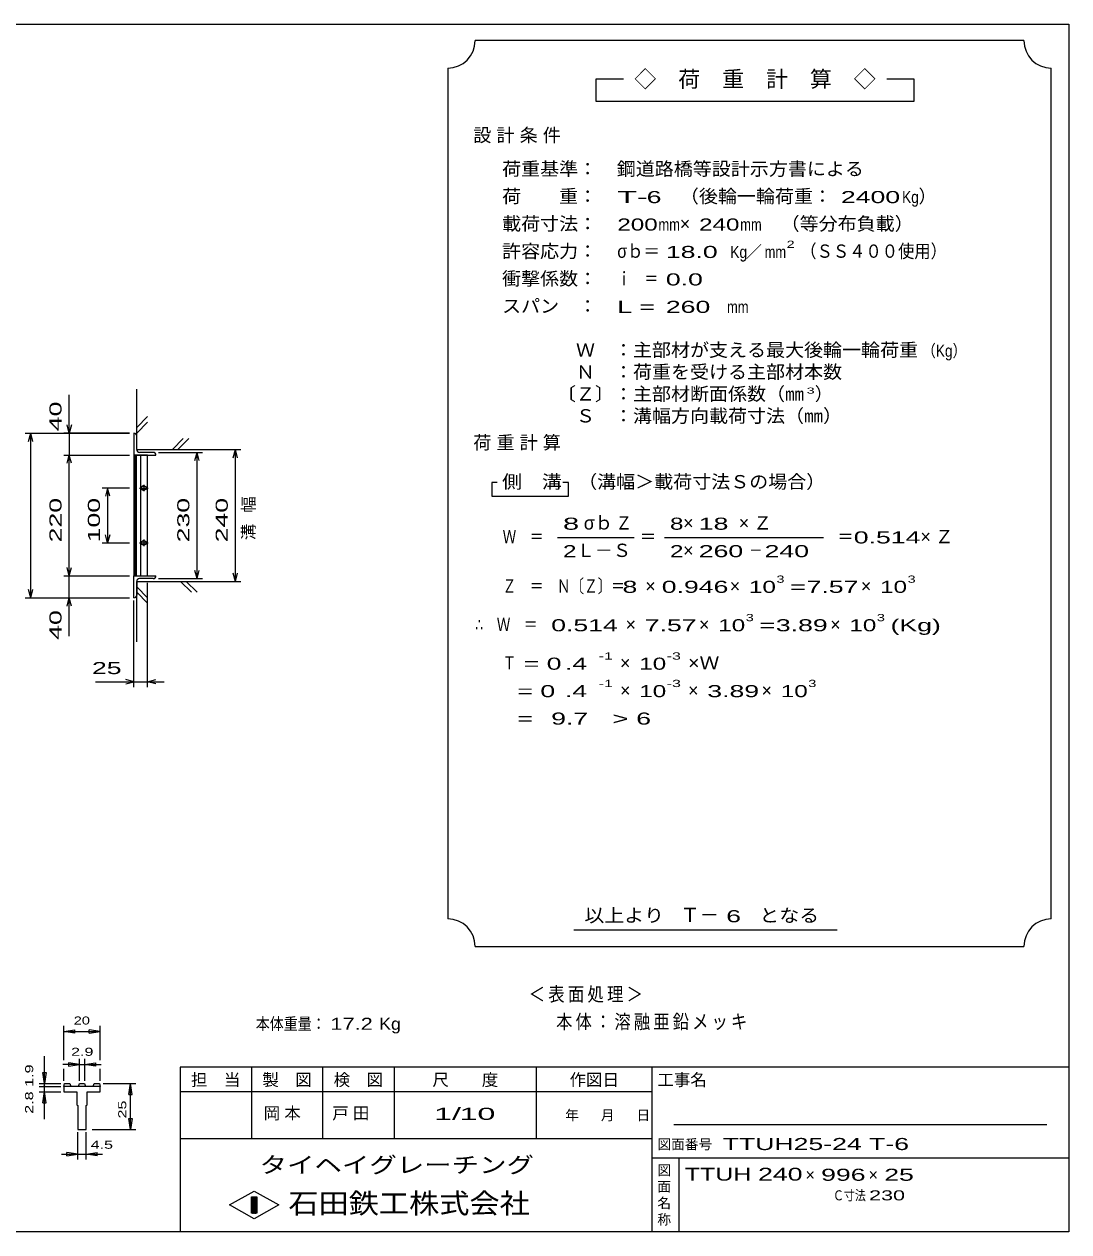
# Model space of a CAD drawing. Units: millimetres, scale not verified, with parts at other scales. Extents: x -1820 to 1731, y -1282 to 1054.
# Drawn here: x -173 to 1731, y -1146 to 1054 of the extents above; entities that cross this region are included whole.
import ezdxf
from ezdxf.enums import TextEntityAlignment as Align

# ---------------------------------------------------------------- set-up
doc = ezdxf.new("R2010")
doc.units = ezdxf.units.MM
doc.header["$LTSCALE"] = 10
for name, color, linetype, lineweight in [('0_2', 150, 'Continuous', 25), ('16', 3, 'Continuous', 25), ('22', 2, 'Continuous', 25), ('32', 4, 'Continuous', 25)]:
    doc.layers.add(name, color=color, linetype=linetype, lineweight=lineweight)
doc.styles.add('ベクトル', font='')
doc.styles.get('ベクトル').set_extended_font_data('ベクトル')

msp = doc.modelspace()

# ---------------------------------------------------------------- linework, layer by layer
at = {"layer": '0_2'}
for p, q in [((-1729, 1053.5), (1731, 1053.5)), ((1731, 1053.5), (1731, -1146.5)), ((1731, -846.5), (111, -846.5)), ((111, -846.5), (111, -1146.5)), ((241, -846.5), (241, -976.5)), ((371, -976.5), (371, -846.5)), ((501, -846.5), (501, -976.5)), ((761, -976.5), (761, -846.5)), ((971, -846.5), (971, -1146.5)), ((971, -891.5), (111, -891.5)), ((1691, -951.5), (1011, -951.5)), ((111, -976.5), (971, -976.5)), ((971, -1011.5), (1731, -1011.5)), ((1021, -1146.5), (1021, -1011.5)), ((201, -1097.5), (246, -1072.5)), ((246, -1072.5), (291, -1097.5)), ((246, -1122.5), (201, -1097.5)), ((241, -1082.5), (251, -1082.5)), ((241, -1112.5), (241, -1082.5)), ((241, -1082.5), (243, -1082.5)), ((243, -1082.5), (243, -1112.5)), ((245, -1112.5), (245, -1082.5)), ((245, -1082.5), (247, -1082.5)), ((291, -1097.5), (246, -1122.5)), ((247, -1082.5), (247, -1112.5)), ((249, -1112.5), (249, -1082.5)), ((249, -1082.5), (251, -1082.5)), ((251, -1082.5), (251, -1112.5)), ((251, -1082.5), (251, -1112.5)), ((251, -1112.5), (241, -1112.5)), ((243, -1112.5), (245, -1112.5)), ((247, -1112.5), (249, -1112.5)), ((1731, -1146.5), (-1729, -1146.5))]:
    msp.add_line(p, q, dxfattribs=at)
at = {"layer": '16'}
for p, q in [((27, 308.5), (27, 268.5)), ((32, 278.5), (32, 303.5)), ((27, 268.5), (67, 268.5)), ((27, 268.5), (27, 48.5)), ((52, 268.5), (27, 268.5)), ((28.5, 268.5), (28.5, 48.5)), ((31.5, 48.5), (31.5, 268.5)), ((62, 273.5), (37, 273.5)), ((39, 268.5), (39, 48.5)), ((52, 48.5), (52, 268.5)), ((37, 208.5), (53, 208.5)), ((47, 211.5), (43, 211.5)), ((43, 205.5), (47, 205.5)), ((45, 214.5), (45, 202.5)), ((47, 111.5), (43, 111.5)), ((45, 114.5), (45, 102.5)), ((37, 108.5), (53, 108.5)), ((43, 105.5), (47, 105.5)), ((27, 48.5), (67, 48.5)), ((27, 8.5), (27, 48.5)), ((27, 48.5), (52, 48.5)), ((32, 38.5), (32, 13.5)), ((62, 43.5), (37, 43.5))]:
    msp.add_line(p, q, dxfattribs=at)
for centre, radius, start, end in [((27, 303.5), 5, 0, 90), ((37, 278.5), 5, 180, 270), ((62, 268.5), 5, 0, 90), ((43, 208.5), 3, 90, 270), ((45, 208.5), 4, 46.6, 133.4), ((45, 208.5), 4, 226.6, 313.4), ((47, 208.5), 3, 270, 90), ((43, 108.5), 3, 90, 270), ((45, 108.5), 4, 46.6, 133.4), ((47, 108.5), 3, 270, 90), ((45, 108.5), 4, 226.6, 313.4), ((62, 48.5), 5, 270, 0), ((37, 38.5), 5, 90, 180), ((27, 13.5), 5, 270, 0)]:
    msp.add_arc(centre, radius, start, end, dxfattribs=at)
at = {"layer": '22', "color": 4}
for p, q in [((1649, 1023.5), (649, 1023.5)), ((599, 973.5), (599, -576.5)), ((1699, -576.5), (1699, 973.5)), ((919, 953.5), (869, 953.5)), ((869, 953.5), (869, 913.5)), ((1449, 953.5), (1399, 953.5)), ((1449, 913.5), (1449, 953.5)), ((869, 913.5), (1449, 913.5)), ((-91, 308.5), (-91, 378.5)), ((32, 278.5), (32, 388.5)), ((32, 318.5), (52, 338.5)), ((-171, 308.5), (19, 308.5)), ((-165, 293.5), (-161, 308.5)), ((-157, 293.5), (-161, 308.5)), ((-161, 8.5), (-161, 308.5)), ((19, 308.5), (-101, 308.5)), ((-91, 308.5), (-95, 323.5)), ((-87, 323.5), (-91, 308.5)), ((-91, 308.5), (-91, 268.5)), ((32, 308.5), (52, 328.5)), ((97, 278.5), (117, 298.5)), ((107, 278.5), (127, 298.5)), ((-101, 268.5), (19, 268.5)), ((-95, 253.5), (-91, 268.5)), ((-87, 253.5), (-91, 268.5)), ((-91, 48.5), (-91, 268.5)), ((32, 278.5), (222, 278.5)), ((72, 273.5), (152, 273.5)), ((138, 258.5), (142, 273.5)), ((146, 258.5), (142, 273.5)), ((142, 43.5), (142, 273.5)), ((208, 263.5), (212, 278.5)), ((216, 263.5), (212, 278.5)), ((212, 38.5), (212, 278.5)), ((19, 208.5), (-31, 208.5)), ((-21, 208.5), (-25, 193.5)), ((-17, 193.5), (-21, 208.5)), ((-21, 208.5), (-21, 108.5)), ((689, 218.5), (679, 218.5)), ((679, 218.5), (679, 193.5)), ((819, 218.5), (809, 218.5)), ((819, 193.5), (819, 218.5)), ((679, 193.5), (819, 193.5)), ((-21, 108.5), (-25, 123.5)), ((-17, 123.5), (-21, 108.5)), ((799, 118.5), (939, 118.5)), ((994, 118.5), (1284, 118.5)), ((-31, 108.5), (19, 108.5)), ((-101, 48.5), (19, 48.5)), ((-91, 48.5), (-95, 63.5)), ((-91, 48.5), (-87, 63.5)), ((-91, 8.5), (-91, 48.5)), ((142, 43.5), (138, 58.5)), ((142, 43.5), (146, 58.5)), ((212, 38.5), (208, 53.5)), ((212, 38.5), (216, 53.5)), ((-161, 8.5), (-165, 23.5)), ((-161, 8.5), (-157, 23.5)), ((32, 38.5), (222, 38.5)), ((32, -71.5), (32, 38.5)), ((52, 8.5), (32, 28.5)), ((52, -154.5), (52, 35.5)), ((72, 43.5), (152, 43.5)), ((132, 18.5), (112, 38.5)), ((142, 18.5), (122, 38.5)), ((-171, 8.5), (19, 8.5)), ((-101, 8.5), (19, 8.5)), ((-95, -6.5), (-91, 8.5)), ((-87, -6.5), (-91, 8.5)), ((-91, -61.5), (-91, 8.5)), ((27, -154.5), (27, 3.5)), ((52, -1.5), (32, 18.5)), ((-43, -144.5), (27, -144.5)), ((27, -144.5), (12, -140.5)), ((12, -148.5), (27, -144.5)), ((27, -144.5), (52, -144.5)), ((52, -144.5), (67, -140.5)), ((67, -148.5), (52, -144.5)), ((52, -144.5), (82, -144.5)), ((829, -596.5), (1309, -596.5)), ((649, -626.5), (1649, -626.5))]:
    msp.add_line(p, q, dxfattribs=at)
for centre, start, end in [((599, 1023.5), 270, 0), ((1699, 1023.5), 180, 270), ((599, -626.5), 0, 90), ((1699, -626.5), 90, 180)]:
    msp.add_arc(centre, 50, start, end, dxfattribs=at)
at = {"layer": '32'}
for p, q in [((-101, -833.5), (-101, -771.5)), ((-101, -781.5), (-81, -778.5)), ((-81, -784.5), (-101, -781.5)), ((-101, -781.5), (-34.33, -781.5)), ((-81, -784.5), (-81, -778.5)), ((-34.33, -781.5), (-54.33, -778.5)), ((-54.33, -784.5), (-54.33, -778.5)), ((-54.33, -784.5), (-34.33, -781.5)), ((-34.33, -833.5), (-34.33, -771.5)), ((-136, -876.5), (-136, -826.5)), ((-72.5, -871.5), (-72.5, -831.5)), ((-62.83, -831.5), (-62.83, -871.5)), ((-136, -876.5), (-139, -856.5)), ((-139, -856.5), (-133, -856.5)), ((-133, -856.5), (-136, -876.5)), ((-72.5, -841.5), (-102.5, -841.5)), ((-101, -871.5), (-101, -849.5)), ((-72.5, -841.5), (-92.5, -838.5)), ((-92.5, -838.5), (-92.5, -844.5)), ((-92.5, -844.5), (-72.5, -841.5)), ((-72.5, -841.5), (-62.83, -841.5)), ((-62.83, -841.5), (-42.83, -838.5)), ((-42.83, -844.5), (-62.83, -841.5)), ((-62.83, -841.5), (-32.83, -841.5)), ((-42.83, -838.5), (-42.83, -844.5)), ((-34.33, -871.5), (-34.33, -849.5)), ((-146, -876.5), (-106, -876.5)), ((-136, -891.5), (-136, -876.5)), ((-101, -881.5), (-99.33, -876.5)), ((-99.33, -876.5), (-89.67, -876.5)), ((-89.67, -876.5), (-88, -881.5)), ((-74.17, -881.5), (-72.5, -876.5)), ((-72.5, -876.5), (-62.83, -876.5)), ((-62.83, -876.5), (-61.17, -881.5)), ((-47.33, -881.5), (-45.67, -876.5)), ((-45.67, -876.5), (-36, -876.5)), ((-36, -876.5), (-34.33, -881.5)), ((-29.33, -876.5), (30.67, -876.5)), ((17.67, -896.5), (20.67, -876.5)), ((23.67, -896.5), (20.67, -876.5)), ((20.67, -959.83), (20.67, -876.5)), ((-146, -881.5), (-106, -881.5)), ((-146, -891.5), (-106, -891.5)), ((-139, -911.5), (-136, -891.5)), ((-133, -911.5), (-136, -891.5)), ((-136, -941.5), (-136, -891.5)), ((-101, -881.5), (-101, -891.5)), ((-34.33, -881.5), (-101, -881.5)), ((-101, -891.5), (-76.83, -891.5)), ((-76.83, -891.5), (-76.83, -914.83)), ((-58.5, -914.83), (-58.5, -891.5)), ((-58.5, -891.5), (-34.33, -891.5)), ((-34.33, -891.5), (-34.33, -881.5)), ((17.67, -896.5), (23.67, -896.5)), ((-139, -911.5), (-133, -911.5)), ((-76.83, -914.83), (-75.17, -916.5)), ((-75.17, -916.5), (-75.17, -959.83)), ((-60.17, -916.5), (-58.5, -914.83)), ((-60.17, -959.83), (-60.17, -916.5)), ((20.67, -959.83), (17.67, -939.83)), ((17.67, -939.83), (23.67, -939.83)), ((23.67, -939.83), (20.67, -959.83)), ((-75.17, -959.83), (-60.17, -959.83)), ((-75.17, -1014.83), (-75.17, -964.83)), ((-60.17, -1014.83), (-60.17, -964.83)), ((-49.33, -959.83), (30.67, -959.83)), ((-105.17, -1004.83), (-75.17, -1004.83)), ((-75.17, -1004.83), (-95.17, -1001.83)), ((-95.17, -1007.83), (-95.17, -1001.83)), ((-95.17, -1007.83), (-75.17, -1004.83)), ((-75.17, -1004.83), (-60.17, -1004.83)), ((-60.17, -1004.83), (-40.17, -1001.83)), ((-40.17, -1007.83), (-60.17, -1004.83)), ((-60.17, -1004.83), (-30.17, -1004.83)), ((-40.17, -1007.83), (-40.17, -1001.83))]:
    msp.add_line(p, q, dxfattribs=at)
msp.add_circle((-136, -881.5), 1, dxfattribs=at)

# ---------------------------------------------------------------- texts
at = {"layer": '0_2', "style": 'ベクトル'}
for s, height, p in [('担\u3000当', 21.99, (131, -869.5)), ('製\u3000図', 21.99, (261, -869.5)), ('検\u3000図', 21.99, (391, -869.5)), ('尺\u3000\u3000度', 21.99, (571, -869.5)), ('作図日', 21.99, (821, -869.5)), ('工事名', 21.99, (981, -869.5)), ('年', 18.33, (813, -934)), ('月', 18.33, (878, -934)), ('日', 18.33, (943, -934)), ('図面番号', 18.33, (981, -987)), ('図', 18.33, (981, -1034)), ('面', 18.33, (981, -1064)), ('名', 18.33, (981, -1094)), ('称', 18.33, (981, -1124))]:
    msp.add_text(s, height=height, dxfattribs=at).set_placement(p, align=Align.MIDDLE_LEFT)
at = {"layer": '0_2', "color": 222, "style": 'ベクトル'}
for s, height, width, p in [('タイヘイグレーチング', 29.33, 1.25, (256, -1024.5)), ('石田鉄工株式会社', 36.66, 1.1, (308.5, -1094.5))]:
    msp.add_text(s, height=height, dxfattribs=dict(at, width=width)).set_placement(p, align=Align.MIDDLE_LEFT)
at = {"layer": '22', "style": 'ベクトル'}
for s, height, p in [('◇\u3000荷\u3000重\u3000計\u3000算\u3000◇', 29.33, (939, 953.5)), ('）', 24.19, (1457, 740)), ('×', 24.19, (1022, 690)), ('／', 21.99, (1141.5, 638.5)), ('）', 24.19, (1268, 380)), ('σｂ', 24.19, (847, 145)), ('×', 24.19, (1028, 145)), ('Ｌ－Ｓ', 24.19, (834, 95)), ('×', 24.19, (1028, 95)), ('×', 24.19, (959, 30)), ('×', 24.19, (1113, 30)), ('×', 24.19, (1352, 30)), ('×', 24.19, (923, -40)), ('×', 24.19, (1057, -40)), ('×', 24.19, (1296, -40)), ('×', 24.19, (913, -110)), ('×', 24.19, (913, -160)), ('×', 24.19, (1037, -160)), ('×', 24.19, (1171, -160)), ('Ｔ－', 25.66, (1023, -569)), ('×', 21.99, (1251, -1042.5)), ('×', 21.99, (1366, -1042.5))]:
    msp.add_text(s, height=height, dxfattribs=at).set_placement(p, align=Align.MIDDLE_LEFT)
for s, height, width, p in [('荷重基準：\u3000', 24.19, 1.05, (698, 790)), ('鋼道路橋等設計示方書による', 24.19, 1.05, (907, 790)), ('荷\u3000\u3000重：\u3000', 24.19, 1.05, (698, 740)), ('T-', 21.99, 2, (908, 738.5)), (' 6 ', 21.99, 1.65, (948, 738.5)), ('（後輪一輪荷重：', 24.19, 1.05, (1022, 740)), (' 2400', 21.99, 1.65, (1302, 738.5)), ('Kg', 21.99, 0.85, (1427, 738.5)), ('載荷寸法：\u3000', 24.19, 1.05, (698, 690)), ('\u3000（等分布負載）', 24.19, 1.05, (1171, 690)), ('200', 21.99, 1.5, (908, 688.5)), ('mm', 21.99, 0.8, (983, 688.5)), ('240', 21.99, 1.5, (1057, 688.5)), ('mm', 21.99, 0.8, (1132, 688.5)), ('許容応力：\u3000', 24.19, 1.05, (698, 640)), ('σｂ＝', 24.19, 0.9, (908, 640)), (' 18.0', 21.99, 1.65, (983, 638.5)), ('Kg', 21.99, 0.85, (1114, 638.5)), ('mm', 21.99, 0.8, (1176.5, 638.5)), ('2', 13.2, 1.5, (1216.5, 652.5)), ('（ＳＳ４００使用）', 24.19, 0.9, (1241.5, 640)), ('衝撃係数：\u3000', 24.19, 1.05, (698, 590)), ('ｉ\u3000＝', 24.19, 0.75, (908, 590)), (' 0.0', 21.99, 1.65, (983, 588.5)), ('スパン\u3000：\u3000', 24.19, 1.05, (698, 540)), ('L =', 21.99, 1.65, (908, 538.5)), (' 260 ', 21.99, 1.65, (983, 538.5)), ('mm', 21.99, 0.8, (1108, 538.5)), ('\u3000Ｗ\u3000：主部材が支える最大後輪一輪荷重', 24.19, 1.05, (798, 460)), ('（Kg）', 21.99, 0.85, (1463, 458.5)), ('\u3000Ｎ\u3000：荷重を受ける主部材本数', 24.19, 1.05, (798, 420)), ('〔Ｚ〕：主部材断面係数（㎜', 24.19, 1.05, (798, 380)), ('3', 11, 1.8, (1253, 386)), ('\u3000Ｓ\u3000：溝幅方向載荷寸法（㎜）', 24.19, 1.05, (798, 340)), ('側\u3000溝', 24.19, 1.1, (698, 220)), ('\u3000（溝幅＞載荷寸法Ｓの場合）', 24.19, 1.05, (802, 220)), ('8', 21.99, 1.8, (809, 143.5)), ('Ｚ', 24.19, 0.9, (905, 145)), ('8', 21.99, 1.5, (1004, 143.5)), (' 18 ', 21.99, 1.65, (1043, 143.5)), ('Ｗ\u3000＝', 24.19, 0.75, (699, 120)), ('＝', 24.19, 0.9, (949, 120)), ('＝', 24.19, 0.9, (1309, 120)), ('0.514', 21.99, 1.65, (1339, 118.5)), ('2', 21.99, 1.5, (809, 93.5)), ('2', 21.99, 1.5, (1004, 93.5)), (' 260 ', 21.99, 1.65, (1043, 93.5)), ('－', 24.19, 0.75, (1148, 95)), (' 240 ', 21.99, 1.65, (1163, 93.5)), ('Ｚ\u3000＝\u3000Ｎ〔Ｚ〕＝', 24.19, 0.75, (699, 30)), ('3', 13.2, 1.5, (1198, 42.5)), ('3', 13.2, 1.5, (1437, 42.5)), (' 8 ', 21.99, 1.65, (904, 28.5)), ('0.946', 21.99, 1.65, (989, 28.5)), ('10', 21.99, 1.5, (1148, 28.5)), ('=', 21.99, 1.7, (1223, 28.5)), ('7.57', 21.99, 1.65, (1253, 28.5)), ('10', 21.99, 1.5, (1387, 28.5)), ('3', 13.2, 1.5, (1142, -27.5)), ('3', 13.2, 1.5, (1381, -27.5)), ('∴\u3000Ｗ\u3000＝', 24.19, 0.75, (649, -40)), (' 0.514', 21.99, 1.65, (774, -41.5)), ('7.57', 21.99, 1.65, (958, -41.5)), ('10', 21.99, 1.5, (1092, -41.5)), ('=', 21.99, 1.7, (1167, -41.5)), ('3.89', 21.99, 1.65, (1197, -41.5)), ('10', 21.99, 1.5, (1331, -41.5)), ('(Kg)', 21.99, 1.65, (1406, -41.5)), (' 25 ', 21.99, 1.65, (-63, -119.5)), ('Ｔ', 24.19, 0.75, (699, -110)), (' = 0', 21.99, 1.65, (724, -111.5)), (' .4 ', 21.99, 1.65, (799, -111.5)), ('-1', 13.2, 1.65, (874, -97.5)), ('10', 21.99, 1.5, (948, -111.5)), ('-3', 13.2, 1.65, (998, -97.5)), ('×Ｗ', 24.19, 1.1, (1037, -110)), ('  = 0', 21.99, 1.65, (699, -161.5)), (' .4 ', 21.99, 1.65, (799, -161.5)), ('-1', 13.2, 1.65, (874, -147.5)), ('10', 21.99, 1.5, (948, -161.5)), ('-3', 13.2, 1.65, (998, -147.5)), ('3.89', 21.99, 1.65, (1072, -161.5)), ('10', 21.99, 1.5, (1206, -161.5)), ('3', 13.2, 1.5, (1256, -147.5)), ('  =', 21.99, 1.65, (699, -211.5)), (' 9.7', 21.99, 1.65, (774, -211.5)), ('>', 21.99, 1.7, (899, -211.5)), (' 6 ', 21.99, 1.65, (929, -211.5)), ('以上より\u3000', 24.19, 1.1, (848, -570)), (' 6 ', 21.99, 1.65, (1093, -571.5)), ('となる', 24.19, 1.1, (1167, -570)), ('本体重量：', 21.99, 0.85, (249, -767.5)), (' 17.2', 21.99, 1.35, (374, -767.5)), ('Kg', 21.99, 1.1, (474, -767.5)), ('1/', 21.99, 2, (574, -931.5)), (' 10 ', 21.99, 2, (604, -931.5)), ('TTUH25-24 T-6              ', 21.99, 1.65, (1100, -986.5)), ('TTUH', 23.46, 1.45, (1031, -1041.5)), (' 240 ', 23.46, 1.55, (1151, -1041.5)), (' 996 ', 21.99, 1.65, (1266, -1042.5)), (' 25 ', 21.99, 1.65, (1381, -1042.5)), ('Ｃ寸法：', 18.33, 0.8, (1301, -1080)), (' 230 ', 18.33, 1.6, (1356, -1080))]:
    msp.add_text(s, height=height, dxfattribs=dict(at, width=width)).set_placement(p, align=Align.MIDDLE_LEFT)
at = {"layer": '22', "style": 'ベクトル', "width": 1.65}
for s, p in [(' 40 ', (-116, 298.5)), (' 220 ', (-116, 96)), (' 100 ', (-46, 96)), (' 230 ', (117, 96)), (' 240 ', (187, 96)), (' 40 ', (-116, -81.5))]:
    msp.add_text(s, height=21.99, rotation=90, dxfattribs=at).set_placement(p, align=Align.MIDDLE_LEFT)
at = {"layer": '22', "attachment_point": 4, "style": 'ベクトル'}
for s, insert, char_height in [('\\T1.28;設計条件', (645.5, 850), 24.19), ('\\T1.28;荷重計算', (645.5, 290), 24.19), ('\\T1.42;×Ｚ', (1129.5, 145), 24.19), ('\\T1.42;×Ｚ', (1460.5, 120), 24.19), ('\\T1.2;\\W0.85;＜表面処理＞', (746.5, -715), 25.66), ('\\T1.19;\\W0.85;本体：溶融亜鉛メッキ', (796.5, -765), 25.66), ('\\T1.25;岡本\u3000', (263.5, -931.5), 21.99), ('\\T1.25;戸田\u3000', (388.5, -931.5), 21.99)]:
    msp.add_mtext(s, dxfattribs=dict(at, insert=insert, char_height=char_height))
at = {"layer": '22', "insert": (237, 113.5), "char_height": 21.99, "attachment_point": 4, "rotation": 90, "style": 'ベクトル'}
msp.add_mtext('\\T1.67;溝幅', dxfattribs=at)
at = {"layer": '32', "color": 2, "style": 'ベクトル'}
for s, width, p in [('20', 1.35, (-82.67, -761.5)), ('2.9', 1.5, (-87.67, -818.5)), (' 4.5 ', 1.5, (-60.17, -987.83))]:
    msp.add_text(s, height=14.66, dxfattribs=dict(at, width=width)).set_placement(p, align=Align.MIDDLE_LEFT)
at = {"layer": '32', "color": 2, "style": 'ベクトル', "width": 1.5}
for s, p in [('2.8 1.9', (-164, -931.5)), (' 25 ', (5.67, -948.17))]:
    msp.add_text(s, height=14.66, rotation=90, dxfattribs=at).set_placement(p, align=Align.MIDDLE_LEFT)

doc.saveas('drawing.dxf')
